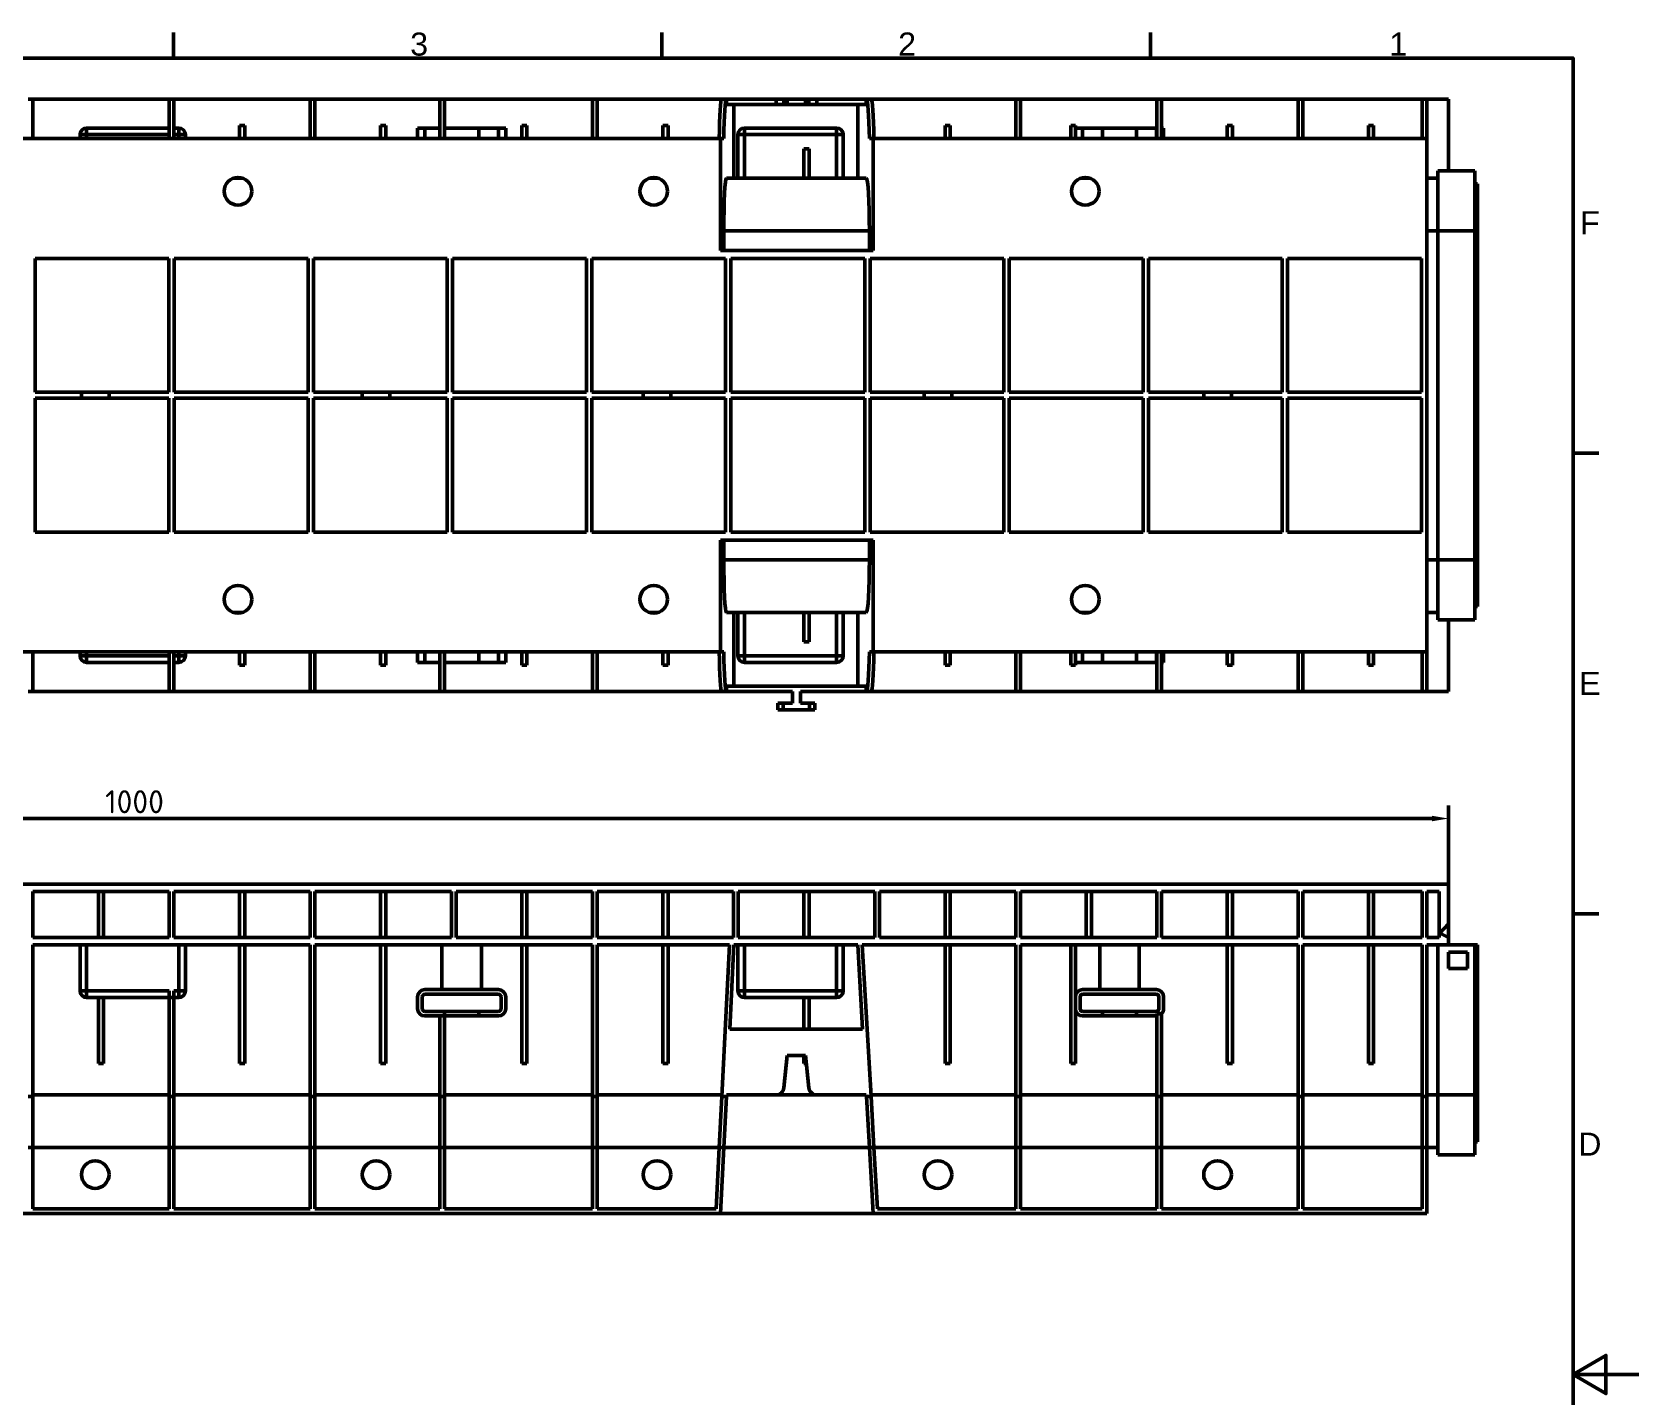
# Model space of a CAD drawing. Header units: millimetres. Extents: x 0 to 1485, y 0 to 1050.
# Drawn here: x 874 to 1485, y 517 to 1035 of the extents above; entities that cross this region are included whole.
import ezdxf

# ---------------------------------------------------------------- set-up
doc = ezdxf.new("R2010")
doc.units = ezdxf.units.MM
doc.header["$LTSCALE"] = 2.5
doc.layers.get('0').update_dxf_attribs({"lineweight": 50})
doc.layers.get('Defpoints').update_dxf_attribs({"lineweight": 50})
for name, color, linetype, lineweight in [('Bemaßung (ISO)', 7, 'Continuous', 50), ('Rahmen_0', 7, 'Continuous', 50), ('Rahmen_2', 7, 'Continuous', 50), ('Sichtbar (ISO)', 7, 'Continuous', 50), ('Sichtbar schmal (ISO)', 7, 'Continuous', 50)]:
    doc.layers.add(name, color=color, linetype=linetype, lineweight=lineweight)
doc.styles.add('Aktuell-DINNach Layer', font='arial.ttf')
doc.styles.add('TXT 3_5', font='isocpeur.ttf')
doc.dimstyles.new('Anrin Standard (DIN)', dxfattribs={"dimscale": 2.5, "dimtxt": 3.5, "dimasz": 2.5, "dimexe": 2, "dimexo": 0, "dimgap": 0.8, "dimtad": 1, "dimrnd": 1e-08, "dimtxsty": 'TXT 3_5', "dimcen": 0.09, "dimdle": 10, "dimclrd": 256, "dimclre": 256, "dimclrt": 7, "dimadec": 0, "dimazin": 2, "dimtfac": 0.714286, "dimtmove": 0, "dimatfit": 3, "dimfxl": 1, "dimtolj": 1, "dimlwd": -1, "dimlwe": -1, "dimarcsym": 0})

# ---------------------------------------------------------------- blocks, each defined once
blk = doc.blocks.new('Ränder Standardrahmen')
at = {"layer": 'Rahmen_0'}
for p, q in [((371.25, 410), (371.25, 413.9)), ((445.5, 410), (445.5, 413.9)), ((519.75, 410), (519.75, 413.9)), ((584, 350), (587.9, 350)), ((584, 280), (587.9, 280))]:
    blk.add_line(p, q, dxfattribs=at)
at = {"layer": 'Rahmen_0', "flags": 128}
for points in [[(10, 10), (10, 410), (584, 410), (584, 10), (10, 10)], [(594, 210), (584, 210), (589, 212.89), (589, 207.11), (584, 210)]]:
    blk.add_lwpolyline(points, dxfattribs=at)
at = {"layer": 'Rahmen_2', "char_height": 3.5, "attachment_point": 7, "style": 'Aktuell-DINNach Layer'}
for s, insert in [('3', (407.23, 410.34)), ('2', (481.41, 410.4)), ('1', (556.07, 410.4)), ('F', (585.08, 383.25)), ('E', (584.92, 313.25)), ('D', (584.78, 243.25))]:
    blk.add_mtext(s, dxfattribs=dict(at, insert=insert))
blk = doc.blocks.new('*D32')
at = {"layer": 'Bemaßung (ISO)', "transparency": 16777216}
for p, q in [((412.63, 711.18), (412.63, 741.18)), ((1412.63, 711.18), (1412.63, 741.18)), ((1406.38, 736.18), (418.88, 736.18))]:
    blk.add_line(p, q, dxfattribs=at)
for points in [[(418.88, 737.23), (418.88, 735.14), (412.63, 736.18)], [(1406.38, 737.23), (1406.38, 735.14), (1412.63, 736.18)]]:
    blk.add_solid(points, dxfattribs=at)
at = {"layer": 'Defpoints', "color": 0, "transparency": 16777216}
for p in [(412.63, 736.18), (412.63, 711.18), (1412.63, 711.18)]:
    blk.add_point(p, dxfattribs=at)
at = {"layer": 'Bemaßung (ISO)', "color": 7, "transparency": 16777216, "insert": (902.13, 746.93), "char_height": 8.75, "attachment_point": 1, "style": 'TXT 3_5'}
blk.add_mtext('\\A1;1000', dxfattribs=at)

msp = doc.modelspace()

# ---------------------------------------------------------------- linework, layer by layer
at = {"layer": 'Sichtbar (ISO)'}
for p, q in [((874.632, 1009.451), (872.882, 1009.451)), ((874.632, 1009.451), (926.507, 1009.451)), ((874.632, 994.451), (874.632, 1009.451)), ((928.257, 1009.451), (926.507, 1009.451)), ((926.507, 1009.451), (926.507, 994.451)), ((928.257, 1009.451), (980.132, 1009.451)), ((928.257, 994.451), (928.257, 1009.451)), ((981.882, 1009.451), (980.132, 1009.451)), ((980.132, 1009.451), (980.132, 994.451)), ((981.882, 1009.451), (1029.382, 1009.451)), ((981.882, 994.451), (981.882, 1009.451)), ((1031.132, 1009.451), (1029.382, 1009.451)), ((1029.382, 1009.451), (1029.382, 994.451)), ((1031.132, 1009.451), (1087.382, 1009.451)), ((1031.132, 994.451), (1031.132, 1009.451)), ((1089.132, 1009.451), (1087.382, 1009.451)), ((1087.382, 1009.451), (1087.382, 994.451)), ((1089.132, 1009.451), (1136.485, 1009.451)), ((1089.132, 994.451), (1089.132, 1009.451)), ((1138.237, 1009.451), (1136.485, 1009.451)), ((1138.237, 1009.451), (1138.269, 1009.451)), ((1138.269, 1009.451), (1157.128, 1009.451)), ((1138.269, 1007.451), (1138.269, 1009.451)), ((1157.128, 1009.451), (1160.113, 1009.451)), ((1160.113, 1009.451), (1161.343, 1009.451)), ((1161.343, 1009.451), (1161.343, 1007.451)), ((1161.343, 1009.451), (1168.343, 1009.451)), ((1168.343, 1009.451), (1169.573, 1009.451)), ((1168.343, 1009.451), (1168.343, 1007.451)), ((1169.573, 1009.451), (1172.558, 1009.451)), ((1172.558, 1009.451), (1191.416, 1009.451)), ((1191.416, 1009.451), (1191.453, 1009.451)), ((1191.416, 1009.451), (1191.416, 1007.451)), ((1193.206, 1009.451), (1191.453, 1009.451)), ((1193.206, 1009.451), (1248.257, 1009.451)), ((1248.257, 1009.451), (1248.257, 994.451)), ((1250.007, 1009.451), (1248.257, 1009.451)), ((1250.007, 1009.451), (1301.882, 1009.451)), ((1250.007, 994.451), (1250.007, 1009.451)), ((1303.632, 1009.451), (1301.882, 1009.451)), ((1301.882, 1009.451), (1301.882, 994.451)), ((1303.632, 1009.451), (1355.507, 1009.451)), ((1303.632, 994.451), (1303.632, 1009.451)), ((1357.257, 1009.451), (1355.507, 1009.451)), ((1355.507, 1009.451), (1355.507, 994.451)), ((1357.257, 1009.451), (1402.632, 1009.451)), ((1357.257, 994.451), (1357.257, 1009.451)), ((1402.632, 1009.451), (1402.632, 994.451)), ((1404.382, 1009.451), (1402.632, 1009.451)), ((1404.382, 1009.451), (1412.632, 1009.451)), ((1404.382, 994.451), (1404.382, 1009.451)), ((1412.632, 1009.451), (1412.632, 982.201)), ((1157.128, 1007.451), (1138.269, 1007.451)), ((1141.134, 1007.451), (1141.134, 979.451)), ((1160.113, 1007.451), (1157.128, 1007.451)), ((1161.343, 1007.451), (1160.113, 1007.451)), ((1168.343, 1007.451), (1161.343, 1007.451)), ((1169.573, 1007.451), (1168.343, 1007.451)), ((1172.558, 1007.451), (1169.573, 1007.451)), ((1191.416, 1007.451), (1172.558, 1007.451)), ((1188.134, 979.451), (1188.134, 1007.451)), ((892.632, 995.951), (892.632, 994.451)), ((926.507, 998.451), (895.132, 998.451)), ((930.132, 998.451), (928.257, 998.451)), ((932.632, 994.451), (932.632, 995.951)), ((953.195, 999.451), (955.195, 999.451)), ((953.195, 999.451), (953.195, 994.451)), ((955.195, 994.451), (955.195, 999.451)), ((1006.82, 999.451), (1008.82, 999.451)), ((1006.82, 999.451), (1006.82, 994.451)), ((1008.82, 994.451), (1008.82, 999.451)), ((1020.882, 998.451), (1020.882, 994.451)), ((1023.632, 998.451), (1020.882, 998.451)), ((1023.632, 998.451), (1029.382, 998.451)), ((1031.132, 998.451), (1044.132, 998.451)), ((1044.132, 998.451), (1051.632, 998.451)), ((1044.132, 998.451), (1044.132, 994.451)), ((1054.382, 998.451), (1051.632, 998.451)), ((1054.382, 998.451), (1054.382, 994.451)), ((1060.445, 999.451), (1062.445, 999.451)), ((1060.445, 999.451), (1060.445, 994.451)), ((1062.445, 994.451), (1062.445, 999.451)), ((1114.07, 999.451), (1116.07, 999.451)), ((1114.07, 999.451), (1114.07, 994.451)), ((1116.07, 994.451), (1116.07, 999.451)), ((1142.632, 995.951), (1142.632, 979.451)), ((1180.132, 998.451), (1145.132, 998.451)), ((1182.632, 979.451), (1182.632, 995.951)), ((1221.32, 999.451), (1223.32, 999.451)), ((1221.32, 999.451), (1221.32, 994.451)), ((1223.32, 994.451), (1223.32, 999.451)), ((1269.132, 999.451), (1270.882, 999.451)), ((1269.132, 994.451), (1269.132, 999.451)), ((1270.882, 999.451), (1270.882, 998.451)), ((1273.632, 998.451), (1270.882, 998.451)), ((1270.882, 998.451), (1270.882, 994.451)), ((1273.632, 998.451), (1281.132, 998.451)), ((1281.132, 998.451), (1294.132, 998.451)), ((1281.132, 994.451), (1281.132, 998.451)), ((1294.132, 998.451), (1301.632, 998.451)), ((1294.132, 998.451), (1294.132, 994.451)), ((1301.882, 998.451), (1301.632, 998.451)), ((1304.382, 998.451), (1303.632, 998.451)), ((1304.382, 998.451), (1304.382, 994.451)), ((1328.57, 999.451), (1330.57, 999.451)), ((1328.57, 999.451), (1328.57, 994.451)), ((1330.57, 994.451), (1330.57, 999.451)), ((1382.195, 999.451), (1384.195, 999.451)), ((1382.195, 999.451), (1382.195, 994.451)), ((1384.195, 994.451), (1384.195, 999.451)), ((1136.007, 994.451), (822.007, 994.451)), ((1136.007, 994.451), (1136.007, 951.951)), ((1137.264, 994.451), (1136.007, 994.451)), ((1167.695, 990.562), (1169.695, 990.562)), ((1167.695, 979.451), (1167.695, 990.562)), ((1169.695, 979.451), (1169.695, 990.562)), ((1194.007, 994.451), (1192.568, 994.451)), ((1194.007, 994.451), (1194.007, 951.951)), ((1404.382, 994.451), (1194.007, 994.451)), ((1404.382, 799.451), (1404.382, 994.451)), ((951.031, 979.451), (954.233, 979.451)), ((953.195, 979.67), (953.195, 979.451)), ((1109.031, 979.451), (1112.233, 979.451)), ((1138.269, 979.451), (1191.416, 979.451)), ((1273.031, 979.451), (1276.233, 979.451)), ((1404.382, 979.451), (1408.632, 979.451)), ((1422.632, 982.201), (1408.632, 982.201)), ((1408.632, 959.451), (1408.632, 982.201)), ((1422.632, 959.451), (1422.632, 982.201)), ((1423.632, 977.201), (1422.632, 977.201)), ((1423.632, 959.451), (1423.632, 977.201)), ((1137.264, 959.451), (1137.264, 951.951)), ((1192.568, 951.951), (1192.568, 959.451)), ((1408.632, 959.451), (1408.632, 834.451)), ((1422.632, 959.451), (1422.632, 834.451)), ((1423.632, 959.451), (1423.632, 834.451)), ((875.519, 898.076), (875.519, 948.951)), ((926.405, 948.951), (875.519, 948.951)), ((926.405, 948.951), (926.405, 898.076)), ((928.405, 898.076), (928.405, 948.951)), ((979.291, 948.951), (928.405, 948.951)), ((979.291, 948.951), (979.291, 898.076)), ((981.291, 898.076), (981.291, 948.951)), ((1032.178, 948.951), (981.291, 948.951)), ((1032.178, 948.951), (1032.178, 898.076)), ((1034.178, 898.076), (1034.178, 948.951)), ((1085.064, 948.951), (1034.178, 948.951)), ((1085.064, 948.951), (1085.064, 898.076)), ((1087.064, 898.076), (1087.064, 948.951)), ((1137.95, 948.951), (1087.064, 948.951)), ((1136.007, 951.951), (1194.007, 951.951)), ((1137.95, 948.951), (1137.95, 898.076)), ((1139.95, 898.076), (1139.95, 948.951)), ((1190.837, 948.951), (1139.95, 948.951)), ((1190.837, 948.951), (1190.837, 898.076)), ((1192.837, 898.076), (1192.837, 948.951)), ((1243.723, 948.951), (1192.837, 948.951)), ((1243.723, 948.951), (1243.723, 898.076)), ((1245.723, 898.076), (1245.723, 948.951)), ((1296.609, 948.951), (1245.723, 948.951)), ((1296.609, 948.951), (1296.609, 898.076)), ((1298.609, 898.076), (1298.609, 948.951)), ((1349.496, 948.951), (1298.609, 948.951)), ((1349.496, 948.951), (1349.496, 898.076)), ((1351.496, 898.076), (1351.496, 948.951)), ((1402.382, 948.951), (1351.496, 948.951)), ((1402.382, 948.951), (1402.382, 898.076)), ((875.519, 898.076), (893.132, 898.076)), ((893.132, 895.826), (893.132, 898.076)), ((893.132, 898.076), (903.632, 898.076)), ((903.632, 898.076), (903.632, 895.826)), ((903.632, 898.076), (926.405, 898.076)), ((928.405, 898.076), (979.291, 898.076)), ((981.291, 898.076), (999.882, 898.076)), ((999.882, 895.826), (999.882, 898.076)), ((999.882, 898.076), (1010.382, 898.076)), ((1010.382, 898.076), (1010.382, 895.826)), ((1010.382, 898.076), (1032.178, 898.076)), ((1034.178, 898.076), (1085.064, 898.076)), ((1087.064, 898.076), (1106.632, 898.076)), ((1106.632, 895.826), (1106.632, 898.076)), ((1106.632, 898.076), (1117.132, 898.076)), ((1117.132, 898.076), (1117.132, 895.826)), ((1117.132, 898.076), (1137.95, 898.076)), ((1139.95, 898.076), (1190.837, 898.076)), ((1192.837, 898.076), (1213.382, 898.076)), ((1213.382, 895.826), (1213.382, 898.076)), ((1213.382, 898.076), (1223.882, 898.076)), ((1223.882, 898.076), (1223.882, 895.826)), ((1223.882, 898.076), (1243.723, 898.076)), ((1245.723, 898.076), (1296.609, 898.076)), ((1298.609, 898.076), (1319.632, 898.076)), ((1319.632, 895.826), (1319.632, 898.076)), ((1319.632, 898.076), (1330.132, 898.076)), ((1330.132, 898.076), (1330.132, 895.826)), ((1330.132, 898.076), (1349.496, 898.076)), ((1351.496, 898.076), (1402.382, 898.076)), ((893.132, 895.826), (875.519, 895.826)), ((875.519, 844.951), (875.519, 895.826)), ((903.632, 895.826), (893.132, 895.826)), ((926.405, 895.826), (903.632, 895.826)), ((926.405, 895.826), (926.405, 844.951)), ((979.291, 895.826), (928.405, 895.826)), ((928.405, 844.951), (928.405, 895.826)), ((979.291, 895.826), (979.291, 844.951)), ((999.882, 895.826), (981.291, 895.826)), ((981.291, 844.951), (981.291, 895.826)), ((1010.382, 895.826), (999.882, 895.826)), ((1032.178, 895.826), (1010.382, 895.826)), ((1032.178, 895.826), (1032.178, 844.951)), ((1085.064, 895.826), (1034.178, 895.826)), ((1034.178, 844.951), (1034.178, 895.826)), ((1085.064, 895.826), (1085.064, 844.951)), ((1106.632, 895.826), (1087.064, 895.826)), ((1087.064, 844.951), (1087.064, 895.826)), ((1117.132, 895.826), (1106.632, 895.826)), ((1137.95, 895.826), (1117.132, 895.826)), ((1137.95, 895.826), (1137.95, 844.951)), ((1190.837, 895.826), (1139.95, 895.826)), ((1139.95, 844.951), (1139.95, 895.826)), ((1190.837, 895.826), (1190.837, 844.951)), ((1213.382, 895.826), (1192.837, 895.826)), ((1192.837, 844.951), (1192.837, 895.826)), ((1223.882, 895.826), (1213.382, 895.826)), ((1243.723, 895.826), (1223.882, 895.826)), ((1243.723, 895.826), (1243.723, 844.951)), ((1296.609, 895.826), (1245.723, 895.826)), ((1245.723, 844.951), (1245.723, 895.826)), ((1296.609, 895.826), (1296.609, 844.951)), ((1319.632, 895.826), (1298.609, 895.826)), ((1298.609, 844.951), (1298.609, 895.826)), ((1330.132, 895.826), (1319.632, 895.826)), ((1349.496, 895.826), (1330.132, 895.826)), ((1349.496, 895.826), (1349.496, 844.951)), ((1402.382, 895.826), (1351.496, 895.826)), ((1351.496, 844.951), (1351.496, 895.826)), ((1402.382, 895.826), (1402.382, 844.951)), ((926.405, 844.951), (875.519, 844.951)), ((979.291, 844.951), (928.405, 844.951)), ((1032.178, 844.951), (981.291, 844.951)), ((1085.064, 844.951), (1034.178, 844.951)), ((1137.95, 844.951), (1087.064, 844.951)), ((1190.837, 844.951), (1139.95, 844.951)), ((1243.723, 844.951), (1192.837, 844.951)), ((1296.609, 844.951), (1245.723, 844.951)), ((1349.496, 844.951), (1298.609, 844.951)), ((1402.382, 844.951), (1351.496, 844.951)), ((1136.007, 799.451), (1136.007, 841.951)), ((1136.007, 841.951), (1194.007, 841.951)), ((1137.264, 841.951), (1137.264, 834.451)), ((1192.568, 834.451), (1192.568, 841.951)), ((1194.007, 799.451), (1194.007, 841.951)), ((1408.632, 811.701), (1408.632, 834.451)), ((1422.632, 811.701), (1422.632, 834.451)), ((1423.632, 816.701), (1423.632, 834.451)), ((951.031, 814.451), (954.233, 814.451)), ((953.195, 814.231), (953.195, 814.451)), ((1109.031, 814.451), (1112.233, 814.451)), ((1138.269, 814.451), (1191.416, 814.451)), ((1141.134, 814.451), (1141.134, 786.451)), ((1142.632, 814.451), (1142.632, 797.951)), ((1167.695, 814.451), (1167.695, 803.34)), ((1169.695, 814.451), (1169.695, 803.34)), ((1182.632, 797.951), (1182.632, 814.451)), ((1188.134, 786.451), (1188.134, 814.451)), ((1273.031, 814.451), (1276.233, 814.451)), ((1404.382, 814.451), (1408.632, 814.451)), ((1423.632, 816.701), (1422.632, 816.701)), ((1422.632, 811.701), (1408.632, 811.701)), ((1412.632, 811.701), (1412.632, 784.451)), ((1169.695, 803.34), (1167.695, 803.34)), ((822.007, 799.451), (1136.007, 799.451)), ((874.632, 784.451), (874.632, 799.451)), ((892.632, 799.451), (892.632, 797.951)), ((895.132, 795.451), (926.507, 795.451)), ((926.507, 799.451), (926.507, 784.451)), ((928.257, 784.451), (928.257, 799.451)), ((928.257, 795.451), (930.132, 795.451)), ((932.632, 797.951), (932.632, 799.451)), ((953.195, 794.451), (953.195, 799.451)), ((955.195, 794.451), (953.195, 794.451)), ((955.195, 799.451), (955.195, 794.451)), ((980.132, 799.451), (980.132, 784.451)), ((981.882, 784.451), (981.882, 799.451)), ((1006.82, 794.451), (1006.82, 799.451)), ((1008.82, 794.451), (1006.82, 794.451)), ((1008.82, 799.451), (1008.82, 794.451)), ((1020.882, 795.451), (1020.882, 799.451)), ((1023.632, 795.451), (1020.882, 795.451)), ((1023.632, 795.451), (1029.382, 795.451)), ((1029.382, 799.451), (1029.382, 784.451)), ((1031.132, 784.451), (1031.132, 799.451)), ((1031.132, 795.451), (1044.132, 795.451)), ((1044.132, 799.451), (1044.132, 795.451)), ((1044.132, 795.451), (1051.632, 795.451)), ((1054.382, 795.451), (1051.632, 795.451)), ((1054.382, 795.451), (1054.382, 799.451)), ((1060.445, 794.451), (1060.445, 799.451)), ((1062.445, 794.451), (1060.445, 794.451)), ((1062.445, 799.451), (1062.445, 794.451)), ((1087.382, 799.451), (1087.382, 784.451)), ((1089.132, 784.451), (1089.132, 799.451)), ((1114.07, 794.451), (1114.07, 799.451)), ((1116.07, 794.451), (1114.07, 794.451)), ((1116.07, 799.451), (1116.07, 794.451)), ((1136.007, 799.451), (1137.264, 799.451)), ((1145.132, 795.451), (1180.132, 795.451)), ((1192.568, 799.451), (1194.007, 799.451)), ((1194.007, 799.451), (1404.382, 799.451)), ((1221.32, 794.451), (1221.32, 799.451)), ((1223.32, 794.451), (1221.32, 794.451)), ((1223.32, 799.451), (1223.32, 794.451)), ((1248.257, 799.451), (1248.257, 784.451)), ((1250.007, 784.451), (1250.007, 799.451)), ((1269.132, 799.451), (1269.132, 794.451)), ((1270.882, 794.451), (1269.132, 794.451)), ((1270.882, 795.451), (1270.882, 799.451)), ((1270.882, 794.451), (1270.882, 795.451)), ((1273.632, 795.451), (1270.882, 795.451)), ((1273.632, 795.451), (1281.132, 795.451)), ((1281.132, 795.451), (1281.132, 799.451)), ((1281.132, 795.451), (1294.132, 795.451)), ((1294.132, 799.451), (1294.132, 795.451)), ((1294.132, 795.451), (1301.632, 795.451)), ((1301.882, 795.451), (1301.632, 795.451)), ((1301.882, 799.451), (1301.882, 784.451)), ((1303.632, 784.451), (1303.632, 799.451)), ((1304.382, 795.451), (1303.632, 795.451)), ((1304.382, 795.451), (1304.382, 799.451)), ((1328.57, 794.451), (1328.57, 799.451)), ((1330.57, 794.451), (1328.57, 794.451)), ((1330.57, 799.451), (1330.57, 794.451)), ((1355.507, 799.451), (1355.507, 784.451)), ((1357.257, 784.451), (1357.257, 799.451)), ((1382.195, 794.451), (1382.195, 799.451)), ((1384.195, 794.451), (1382.195, 794.451)), ((1384.195, 799.451), (1384.195, 794.451)), ((1402.632, 799.451), (1402.632, 784.451)), ((1404.382, 784.451), (1404.382, 799.451)), ((872.882, 784.451), (874.632, 784.451)), ((874.632, 784.451), (926.507, 784.451)), ((926.507, 784.451), (928.257, 784.451)), ((928.257, 784.451), (980.132, 784.451)), ((980.132, 784.451), (981.882, 784.451)), ((981.882, 784.451), (1029.382, 784.451)), ((1029.382, 784.451), (1031.132, 784.451)), ((1031.132, 784.451), (1087.382, 784.451)), ((1087.382, 784.451), (1089.132, 784.451)), ((1089.132, 784.451), (1136.485, 784.451)), ((1136.485, 784.451), (1138.237, 784.451)), ((1138.237, 784.451), (1138.269, 784.451)), ((1138.269, 786.451), (1191.416, 786.451)), ((1138.269, 784.451), (1138.269, 786.451)), ((1138.269, 784.451), (1163.343, 784.451)), ((1163.343, 779.951), (1163.343, 784.451)), ((1166.343, 784.451), (1191.416, 784.451)), ((1166.343, 779.951), (1166.343, 784.451)), ((1191.416, 786.451), (1191.416, 784.451)), ((1191.416, 784.451), (1191.453, 784.451)), ((1191.453, 784.451), (1193.206, 784.451)), ((1193.206, 784.451), (1248.257, 784.451)), ((1248.257, 784.451), (1250.007, 784.451)), ((1250.007, 784.451), (1301.882, 784.451)), ((1301.882, 784.451), (1303.632, 784.451)), ((1303.632, 784.451), (1355.507, 784.451)), ((1355.507, 784.451), (1357.257, 784.451)), ((1357.257, 784.451), (1402.632, 784.451)), ((1402.632, 784.451), (1404.382, 784.451)), ((1404.382, 784.451), (1412.632, 784.451)), ((1157.843, 779.951), (1159.843, 779.951)), ((1157.843, 777.451), (1157.843, 779.951)), ((1159.843, 777.451), (1157.843, 777.451)), ((1159.843, 779.951), (1163.343, 779.951)), ((1159.843, 777.451), (1159.843, 779.951)), ((1169.843, 777.451), (1159.843, 777.451)), ((1166.343, 779.951), (1169.843, 779.951)), ((1169.843, 779.951), (1171.843, 779.951)), ((1169.843, 777.451), (1169.843, 779.951)), ((1171.843, 777.451), (1169.843, 777.451)), ((1171.843, 777.451), (1171.843, 779.951)), ((1412.632, 711.185), (412.632, 711.185)), ((874.632, 690.935), (874.632, 708.435)), ((874.632, 708.435), (926.507, 708.435)), ((899.57, 690.935), (899.57, 708.435)), ((901.57, 708.435), (901.57, 690.935)), ((926.507, 708.435), (926.507, 690.935)), ((928.257, 690.935), (928.257, 708.435)), ((928.257, 708.435), (980.132, 708.435)), ((953.195, 690.935), (953.195, 708.435)), ((955.195, 708.435), (955.195, 690.935)), ((980.132, 708.435), (980.132, 690.935)), ((981.882, 690.935), (981.882, 708.435)), ((981.882, 708.435), (1033.757, 708.435)), ((1006.82, 690.935), (1006.82, 708.435)), ((1008.82, 708.435), (1008.82, 690.935)), ((1033.757, 708.435), (1033.757, 690.935)), ((1035.507, 690.935), (1035.507, 708.435)), ((1035.507, 708.435), (1087.382, 708.435)), ((1060.445, 690.935), (1060.445, 708.435)), ((1062.445, 708.435), (1062.445, 690.935)), ((1087.382, 708.435), (1087.382, 690.935)), ((1089.132, 690.935), (1089.132, 708.435)), ((1089.132, 708.435), (1141.007, 708.435)), ((1114.07, 690.935), (1114.07, 708.435)), ((1116.07, 708.435), (1116.07, 690.935)), ((1141.007, 708.435), (1141.007, 690.935)), ((1142.757, 690.935), (1142.757, 708.435)), ((1142.757, 708.435), (1194.632, 708.435)), ((1167.695, 690.935), (1167.695, 708.435)), ((1169.695, 708.435), (1169.695, 690.935)), ((1194.632, 708.435), (1194.632, 690.935)), ((1196.382, 690.935), (1196.382, 708.435)), ((1196.382, 708.435), (1248.257, 708.435)), ((1221.32, 690.935), (1221.32, 708.435)), ((1223.32, 708.435), (1223.32, 690.935)), ((1248.257, 708.435), (1248.257, 690.935)), ((1250.007, 690.935), (1250.007, 708.435)), ((1250.007, 708.435), (1301.882, 708.435)), ((1274.945, 690.935), (1274.945, 708.435)), ((1276.945, 708.435), (1276.945, 690.935)), ((1301.882, 708.435), (1301.882, 690.935)), ((1303.632, 690.935), (1303.632, 708.435)), ((1303.632, 708.435), (1355.507, 708.435)), ((1328.57, 690.935), (1328.57, 708.435)), ((1330.57, 708.435), (1330.57, 690.935)), ((1355.507, 708.435), (1355.507, 690.935)), ((1357.257, 708.435), (1402.632, 708.435)), ((1357.257, 690.935), (1357.257, 708.435)), ((1382.195, 690.935), (1382.195, 708.435)), ((1384.195, 708.435), (1384.195, 690.935)), ((1402.632, 708.435), (1402.632, 690.935)), ((1404.382, 690.935), (1404.382, 708.435)), ((1404.382, 708.435), (1409.132, 708.435)), ((1409.132, 708.435), (1409.132, 690.935)), ((1412.632, 711.185), (1412.632, 696.185)), ((1409.382, 692.685), (1412.632, 696.185)), ((1412.632, 696.185), (1412.632, 690.935)), ((926.507, 690.935), (874.632, 690.935)), ((980.132, 690.935), (928.257, 690.935)), ((1033.757, 690.935), (981.882, 690.935)), ((1087.382, 690.935), (1035.507, 690.935)), ((1141.007, 690.935), (1089.132, 690.935)), ((1194.632, 690.935), (1142.757, 690.935)), ((1248.257, 690.935), (1196.382, 690.935)), ((1301.882, 690.935), (1250.007, 690.935)), ((1355.507, 690.935), (1303.632, 690.935)), ((1402.632, 690.935), (1357.257, 690.935)), ((1409.132, 690.935), (1404.382, 690.935)), ((1412.632, 690.935), (1409.382, 692.685)), ((1412.632, 690.935), (1412.632, 688.185)), ((874.632, 688.185), (980.132, 688.185)), ((874.632, 630.549), (874.632, 688.185)), ((892.632, 688.185), (892.632, 670.685)), ((932.632, 670.685), (932.632, 688.185)), ((953.195, 688.185), (953.195, 643.185)), ((955.195, 643.185), (955.195, 688.185)), ((980.132, 688.185), (980.132, 630.549)), ((981.882, 688.185), (1087.382, 688.185)), ((981.882, 630.549), (981.882, 688.185)), ((1006.82, 688.185), (1006.82, 643.185)), ((1008.82, 643.185), (1008.82, 688.185)), ((1030.132, 671.185), (1030.132, 688.185)), ((1045.132, 671.185), (1045.132, 688.185)), ((1060.445, 688.185), (1060.445, 643.185)), ((1062.445, 643.185), (1062.445, 688.185)), ((1087.382, 630.549), (1087.382, 688.185)), ((1089.132, 688.185), (1139.382, 688.185)), ((1089.132, 688.185), (1089.132, 630.549)), ((1114.07, 688.185), (1114.07, 643.185)), ((1116.07, 643.185), (1116.07, 688.185)), ((1139.382, 688.185), (1136.485, 630.549)), ((1139.526, 656.185), (1141.134, 688.185)), ((1141.134, 688.185), (1188.134, 688.185)), ((1142.632, 688.185), (1142.632, 670.685)), ((1182.632, 670.685), (1182.632, 688.185)), ((1188.134, 688.185), (1189.977, 656.185)), ((1189.887, 688.185), (1248.257, 688.185)), ((1193.206, 630.549), (1189.887, 688.185)), ((1221.32, 688.185), (1221.32, 643.185)), ((1223.32, 643.185), (1223.32, 688.185)), ((1248.257, 688.185), (1248.257, 630.549)), ((1250.007, 688.185), (1355.507, 688.185)), ((1250.007, 630.549), (1250.007, 688.185)), ((1269.132, 643.185), (1269.132, 688.185)), ((1270.882, 688.185), (1270.882, 668.435)), ((1280.132, 671.185), (1280.132, 688.185)), ((1295.132, 671.185), (1295.132, 688.185)), ((1328.57, 688.185), (1328.57, 643.185)), ((1330.57, 643.185), (1330.57, 688.185)), ((1355.507, 688.185), (1355.507, 630.549)), ((1357.257, 688.185), (1402.632, 688.185)), ((1357.257, 630.549), (1357.257, 688.185)), ((1382.195, 688.185), (1382.195, 643.185)), ((1384.195, 643.185), (1384.195, 688.185)), ((1402.632, 688.185), (1402.632, 630.549)), ((1404.382, 688.185), (1412.632, 688.185)), ((1404.382, 630.549), (1404.382, 688.185)), ((1408.632, 688.185), (1408.632, 631.185)), ((1422.632, 688.185), (1412.632, 688.185)), ((1412.632, 685.435), (1419.882, 685.435)), ((1412.632, 679.185), (1412.632, 685.435)), ((1419.882, 685.435), (1419.882, 679.185)), ((1423.632, 688.185), (1422.632, 688.185)), ((1422.632, 688.185), (1422.632, 631.185)), ((1423.632, 688.185), (1423.632, 631.185)), ((1419.882, 679.185), (1412.632, 679.185)), ((895.132, 668.185), (926.507, 668.185)), ((899.57, 668.185), (899.57, 643.185)), ((901.57, 643.185), (901.57, 668.185)), ((926.507, 668.185), (926.507, 670.685)), ((926.507, 668.185), (926.507, 630.549)), ((928.257, 668.185), (926.507, 668.185)), ((928.257, 670.685), (928.257, 668.185)), ((928.257, 630.549), (928.257, 668.185)), ((928.257, 668.185), (930.132, 668.185)), ((1020.882, 668.435), (1020.882, 663.935)), ((1022.632, 663.935), (1022.632, 668.435)), ((1051.632, 671.185), (1023.632, 671.185)), ((1023.632, 669.435), (1051.632, 669.435)), ((1052.632, 668.435), (1052.632, 663.935)), ((1054.382, 663.935), (1054.382, 668.435)), ((1145.132, 668.185), (1180.132, 668.185)), ((1167.695, 656.185), (1167.695, 668.185)), ((1169.695, 656.185), (1169.695, 668.185)), ((1270.882, 668.435), (1270.882, 663.935)), ((1272.632, 663.935), (1272.632, 668.435)), ((1301.632, 671.185), (1273.632, 671.185)), ((1273.632, 669.435), (1301.632, 669.435)), ((1302.632, 668.435), (1302.632, 663.935)), ((1304.382, 663.935), (1304.382, 668.435)), ((1031.132, 662.935), (1023.632, 662.935)), ((1023.632, 661.185), (1029.382, 661.185)), ((1029.382, 661.185), (1029.382, 630.549)), ((1031.132, 661.185), (1029.382, 661.185)), ((1031.132, 662.935), (1044.132, 662.935)), ((1031.132, 661.185), (1031.132, 662.935)), ((1044.132, 661.185), (1031.132, 661.185)), ((1031.132, 630.549), (1031.132, 661.185)), ((1044.132, 662.935), (1044.132, 661.185)), ((1051.632, 662.935), (1044.132, 662.935)), ((1044.132, 661.185), (1051.632, 661.185)), ((1270.882, 663.935), (1270.882, 643.185)), ((1281.132, 662.935), (1273.632, 662.935)), ((1273.632, 661.185), (1281.132, 661.185)), ((1281.132, 661.185), (1281.132, 662.935)), ((1281.132, 662.935), (1294.132, 662.935)), ((1294.132, 661.185), (1281.132, 661.185)), ((1301.632, 662.935), (1294.132, 662.935)), ((1294.132, 662.935), (1294.132, 661.185)), ((1294.132, 661.185), (1301.632, 661.185)), ((1301.882, 662.047), (1301.882, 630.549)), ((1301.882, 662.047), (1303.632, 662.047)), ((1303.632, 630.549), (1303.632, 662.047)), ((1189.977, 656.185), (1139.526, 656.185)), ((901.57, 643.185), (899.57, 643.185)), ((955.195, 643.185), (953.195, 643.185)), ((1008.82, 643.185), (1006.82, 643.185)), ((1062.445, 643.185), (1060.445, 643.185)), ((1116.07, 643.185), (1114.07, 643.185)), ((1160.113, 633.886), (1161.343, 646.185)), ((1161.343, 646.185), (1168.343, 646.185)), ((1167.695, 643.185), (1167.695, 646.185)), ((1168.643, 643.185), (1167.695, 643.185)), ((1168.343, 646.185), (1169.573, 633.886)), ((1223.32, 643.185), (1221.32, 643.185)), ((1270.882, 643.185), (1269.132, 643.185)), ((1330.57, 643.185), (1328.57, 643.185)), ((1384.195, 643.185), (1382.195, 643.185)), ((874.632, 611.185), (874.632, 630.549)), ((926.507, 630.549), (926.507, 611.185)), ((928.257, 611.185), (928.257, 630.549)), ((980.132, 630.549), (980.132, 611.185)), ((981.882, 611.185), (981.882, 630.549)), ((1029.382, 630.549), (1029.382, 611.185)), ((1031.132, 611.185), (1031.132, 630.549)), ((1087.382, 630.549), (1087.382, 611.185)), ((1089.132, 611.185), (1089.132, 630.549)), ((1136.485, 630.549), (1135.512, 611.185)), ((1137.264, 611.185), (1138.237, 630.549)), ((1138.237, 630.549), (1138.269, 631.185)), ((1138.269, 631.185), (1157.128, 631.185)), ((1172.558, 631.185), (1191.416, 631.185)), ((1191.416, 631.185), (1191.453, 630.549)), ((1191.453, 630.549), (1192.568, 611.185)), ((1194.321, 611.185), (1193.206, 630.549)), ((1248.257, 630.549), (1248.257, 611.185)), ((1250.007, 611.185), (1250.007, 630.549)), ((1301.882, 630.549), (1301.882, 611.185)), ((1303.632, 611.185), (1303.632, 630.549)), ((1355.507, 630.549), (1355.507, 611.185)), ((1357.257, 611.185), (1357.257, 630.549)), ((1402.632, 630.549), (1402.632, 611.185)), ((1404.382, 611.185), (1404.382, 630.549)), ((1408.632, 608.435), (1408.632, 631.185)), ((1422.632, 608.435), (1422.632, 631.185)), ((1423.632, 613.435), (1423.632, 631.185)), ((872.882, 611.185), (874.632, 611.185)), ((874.632, 611.185), (926.507, 611.185)), ((874.632, 611.185), (874.632, 587.935)), ((926.507, 611.185), (928.257, 611.185)), ((926.507, 587.935), (926.507, 611.185)), ((928.257, 611.185), (980.132, 611.185)), ((928.257, 611.185), (928.257, 587.935)), ((980.132, 611.185), (981.882, 611.185)), ((980.132, 587.935), (980.132, 611.185)), ((981.882, 611.185), (1029.382, 611.185)), ((981.882, 611.185), (981.882, 587.935)), ((1029.382, 611.185), (1031.132, 611.185)), ((1029.382, 587.935), (1029.382, 611.185)), ((1031.132, 611.185), (1087.382, 611.185)), ((1031.132, 611.185), (1031.132, 587.935)), ((1087.382, 611.185), (1089.132, 611.185)), ((1087.382, 587.935), (1087.382, 611.185)), ((1089.132, 611.185), (1135.512, 611.185)), ((1089.132, 611.185), (1089.132, 587.935)), ((1134.343, 587.935), (1135.512, 611.185)), ((1135.512, 611.185), (1137.264, 611.185)), ((1137.264, 611.185), (1136.007, 586.185)), ((1137.264, 611.185), (1192.568, 611.185)), ((1192.568, 611.185), (1194.321, 611.185)), ((1194.007, 586.185), (1192.568, 611.185)), ((1194.321, 611.185), (1248.257, 611.185)), ((1194.321, 611.185), (1195.659, 587.935)), ((1248.257, 611.185), (1250.007, 611.185)), ((1248.257, 587.935), (1248.257, 611.185)), ((1250.007, 611.185), (1301.882, 611.185)), ((1250.007, 611.185), (1250.007, 587.935)), ((1301.882, 611.185), (1303.632, 611.185)), ((1301.882, 587.935), (1301.882, 611.185)), ((1303.632, 611.185), (1355.507, 611.185)), ((1303.632, 611.185), (1303.632, 587.935)), ((1355.507, 611.185), (1357.257, 611.185)), ((1355.507, 587.935), (1355.507, 611.185)), ((1357.257, 611.185), (1402.632, 611.185)), ((1357.257, 611.185), (1357.257, 587.935)), ((1402.632, 611.185), (1404.382, 611.185)), ((1402.632, 587.935), (1402.632, 611.185)), ((1404.382, 611.185), (1408.632, 611.185)), ((1404.382, 611.185), (1404.382, 586.185)), ((1423.632, 613.435), (1422.632, 613.435)), ((1422.632, 608.435), (1408.632, 608.435)), ((1136.007, 586.185), (822.007, 586.185)), ((874.632, 587.935), (926.507, 587.935)), ((928.257, 587.935), (980.132, 587.935)), ((981.882, 587.935), (1029.382, 587.935)), ((1031.132, 587.935), (1087.382, 587.935)), ((1089.132, 587.935), (1134.343, 587.935)), ((1136.007, 586.185), (1194.007, 586.185)), ((1404.382, 586.185), (1194.007, 586.185)), ((1195.659, 587.935), (1248.257, 587.935)), ((1250.007, 587.935), (1301.882, 587.935)), ((1303.632, 587.935), (1355.507, 587.935)), ((1357.257, 587.935), (1402.632, 587.935))]:
    msp.add_line(p, q, dxfattribs=at)
for centre in [(952.632, 974.451), (1110.632, 974.451), (1274.632, 974.451), (952.632, 819.451), (1110.632, 819.451), (1274.632, 819.451), (898.382, 600.935), (1005.132, 600.935), (1111.882, 600.935), (1218.632, 600.935), (1324.882, 600.935)]:
    msp.add_circle(centre, 5.25, dxfattribs=at)
for centre, radius, start, end in [((895.132, 995.951), 2.5, 90, 180), ((930.132, 995.951), 2.5, 0, 90), ((1145.132, 995.951), 2.5, 90, 180), ((1180.132, 995.951), 2.5, 0, 90), ((895.132, 797.951), 2.5, 180, 270), ((930.132, 797.951), 2.5, 270, 0), ((1145.132, 797.951), 2.5, 180, 270), ((1180.132, 797.951), 2.5, 270, 0), ((895.132, 670.685), 2.5, 180, 270), ((930.132, 670.685), 2.5, 270, 0), ((1023.632, 668.435), 2.75, 90, 180), ((1023.632, 668.435), 1, 90, 180), ((1051.632, 668.435), 2.75, 0, 90), ((1051.632, 668.435), 1, 0, 90), ((1145.132, 670.685), 2.5, 180, 270), ((1180.132, 670.685), 2.5, 270, 0), ((1273.632, 668.435), 2.75, 90, 180), ((1273.632, 668.435), 1, 90, 180), ((1301.632, 668.435), 2.75, 0, 90), ((1301.632, 668.435), 1, 0, 90), ((1023.632, 663.935), 2.75, 180, 270), ((1023.632, 663.935), 1, 180, 270), ((1051.632, 663.935), 1, 270, 0), ((1051.632, 663.935), 2.75, 270, 0), ((1273.632, 663.935), 2.75, 180, 270), ((1273.632, 663.935), 1, 180, 270), ((1301.632, 663.935), 1, 270, 0), ((1301.632, 663.935), 2.75, 270, 275.215909), ((1301.632, 663.935), 2.75, 316.658242, 0), ((1157.128, 634.185), 3, 270, 354.289407), ((1172.558, 634.185), 3, 185.710593, 270)]:
    msp.add_arc(centre, radius, start, end, dxfattribs=at)
for centre, major_axis, ratio, start_param, end_param in [((1136.485, 989.451), (0, 20), 0.0502668, 0, 1.3181161), ((1138.237, 989.451), (0, -20), 0.0502668, 3.1415927, 4.4597087), ((1191.453, 989.451), (0, 20), 0.0575764, 4.9650692, 6.2831853), ((1193.206, 989.451), (0, -20), 0.0575764, 1.8234766, 3.1415927), ((1138.269, 959.451), (0, -20), 0.0502668, 3.1415927, 4.712389), ((1191.416, 959.451), (0, 20), 0.0575764, 4.712389, 6.2831853), ((1138.269, 834.451), (0, -20), 0.0502668, 4.712389, 6.2831853), ((1191.416, 834.451), (0, 20), 0.0575764, 3.1415927, 4.712389), ((1136.485, 804.451), (0, 20), 0.0502668, 1.8234766, 3.1415927), ((1138.237, 804.451), (0, -20), 0.0502668, 4.9650692, 6.2831853), ((1191.453, 804.451), (0, 20), 0.0575764, 3.1415927, 4.4597087), ((1193.206, 804.451), (0, -20), 0.0575764, 0, 1.3181161)]:
    msp.add_ellipse(centre, major_axis=major_axis, ratio=ratio, start_param=start_param, end_param=end_param, dxfattribs=at)
at = {"layer": 'Sichtbar schmal (ISO)'}
for p, q in [((1157.128, 1009.451), (1157.128, 1007.451)), ((1160.113, 1007.451), (1160.113, 1009.451)), ((1169.573, 1009.451), (1169.573, 1007.451)), ((1172.558, 1007.451), (1172.558, 1009.451)), ((895.132, 995.951), (892.632, 995.951)), ((895.132, 998.451), (895.132, 995.951)), ((895.132, 995.951), (926.507, 995.951)), ((895.132, 994.451), (895.132, 995.951)), ((928.257, 995.951), (930.132, 995.951)), ((930.132, 995.951), (930.132, 998.451)), ((932.632, 995.951), (930.132, 995.951)), ((930.132, 995.951), (930.132, 994.451)), ((1023.632, 998.451), (1023.632, 994.451)), ((1051.632, 998.451), (1051.632, 994.451)), ((1145.132, 995.951), (1142.632, 995.951)), ((1145.132, 998.451), (1145.132, 995.951)), ((1145.132, 995.951), (1180.132, 995.951)), ((1145.132, 979.451), (1145.132, 995.951)), ((1180.132, 995.951), (1180.132, 998.451)), ((1182.632, 995.951), (1180.132, 995.951)), ((1180.132, 995.951), (1180.132, 979.451)), ((1273.632, 998.451), (1273.632, 994.451)), ((1301.632, 998.451), (1301.632, 994.451)), ((1273.632, 979.604), (1273.632, 979.451)), ((1137.264, 959.451), (1192.568, 959.451)), ((1404.382, 959.451), (1408.632, 959.451)), ((1422.632, 959.451), (1408.632, 959.451)), ((1423.632, 959.451), (1422.632, 959.451)), ((1137.264, 834.451), (1192.568, 834.451)), ((1404.382, 834.451), (1408.632, 834.451)), ((1422.632, 834.451), (1408.632, 834.451)), ((1423.632, 834.451), (1422.632, 834.451)), ((1145.132, 797.951), (1145.132, 814.451)), ((1180.132, 814.451), (1180.132, 797.951)), ((1273.632, 814.297), (1273.632, 814.451)), ((892.632, 797.951), (895.132, 797.951)), ((895.132, 797.951), (895.132, 799.451)), ((926.507, 797.951), (895.132, 797.951)), ((895.132, 797.951), (895.132, 795.451)), ((930.132, 797.951), (928.257, 797.951)), ((930.132, 799.451), (930.132, 797.951)), ((930.132, 795.451), (930.132, 797.951)), ((930.132, 797.951), (932.632, 797.951)), ((1023.632, 795.451), (1023.632, 799.451)), ((1051.632, 795.451), (1051.632, 799.451)), ((1142.632, 797.951), (1145.132, 797.951)), ((1145.132, 797.951), (1145.132, 795.451)), ((1180.132, 797.951), (1145.132, 797.951)), ((1180.132, 795.451), (1180.132, 797.951)), ((1180.132, 797.951), (1182.632, 797.951)), ((1273.632, 795.451), (1273.632, 799.451)), ((1301.632, 795.451), (1301.632, 799.451)), ((895.132, 670.685), (895.132, 688.185)), ((930.132, 688.185), (930.132, 670.685)), ((1145.132, 670.685), (1145.132, 688.185)), ((1180.132, 688.185), (1180.132, 670.685)), ((892.632, 670.685), (895.132, 670.685)), ((895.132, 670.685), (895.132, 668.185)), ((926.507, 670.685), (895.132, 670.685)), ((930.132, 670.685), (928.257, 670.685)), ((930.132, 670.685), (932.632, 670.685)), ((930.132, 668.185), (930.132, 670.685)), ((1142.632, 670.685), (1145.132, 670.685)), ((1145.132, 670.685), (1145.132, 668.185)), ((1180.132, 670.685), (1145.132, 670.685)), ((1180.132, 670.685), (1182.632, 670.685)), ((1180.132, 668.185), (1180.132, 670.685)), ((874.632, 630.549), (872.882, 630.549)), ((874.632, 631.185), (926.507, 631.185)), ((928.257, 630.549), (926.507, 630.549)), ((928.257, 631.185), (980.132, 631.185)), ((981.882, 630.549), (980.132, 630.549)), ((981.882, 631.185), (1029.382, 631.185)), ((1031.132, 630.549), (1029.382, 630.549)), ((1031.132, 631.185), (1087.382, 631.185)), ((1089.132, 630.549), (1087.382, 630.549)), ((1089.132, 631.185), (1136.517, 631.185)), ((1138.237, 630.549), (1136.485, 630.549)), ((1157.128, 631.185), (1172.558, 631.185)), ((1193.206, 630.549), (1191.453, 630.549)), ((1193.169, 631.185), (1248.257, 631.185)), ((1250.007, 630.549), (1248.257, 630.549)), ((1250.007, 631.185), (1301.882, 631.185)), ((1303.632, 630.549), (1301.882, 630.549)), ((1303.632, 631.185), (1355.507, 631.185)), ((1357.257, 630.549), (1355.507, 630.549)), ((1357.257, 631.185), (1402.632, 631.185)), ((1404.382, 630.549), (1402.632, 630.549)), ((1404.382, 631.185), (1408.632, 631.185)), ((1422.632, 631.185), (1408.632, 631.185)), ((1423.632, 631.185), (1422.632, 631.185))]:
    msp.add_line(p, q, dxfattribs=at)

# ---------------------------------------------------------------- block references
at = {"xscale": 2.5, "yscale": 2.5, "zscale": 2.5}
msp.add_blockref('Ränder Standardrahmen', (0, 0), dxfattribs=at)

# ---------------------------------------------------------------- dimensions: what is measured, and where the dimension line sits
at = {"layer": 'Bemaßung (ISO)'}
dim = msp.add_linear_dim(base=(412.632, 736.185), p1=(1412.632, 711.185), p2=(412.632, 711.185), angle=180, dimstyle='Anrin Standard (DIN)', override={"dimgap": 0.8, "dimdec": 2, "dimtol": 0, "dimlim": 0, "dimtp": 0, "dimtm": 0, "dimtdec": 2, "dimtofl": 0, "dimatfit": 1}, dxfattribs=at)
dim.commit()
dim.dimension.update_dxf_attribs({"geometry": '*D32', "text_midpoint": (912.632, 736.185), "dimtype": 160})

doc.saveas('drawing.dxf')
